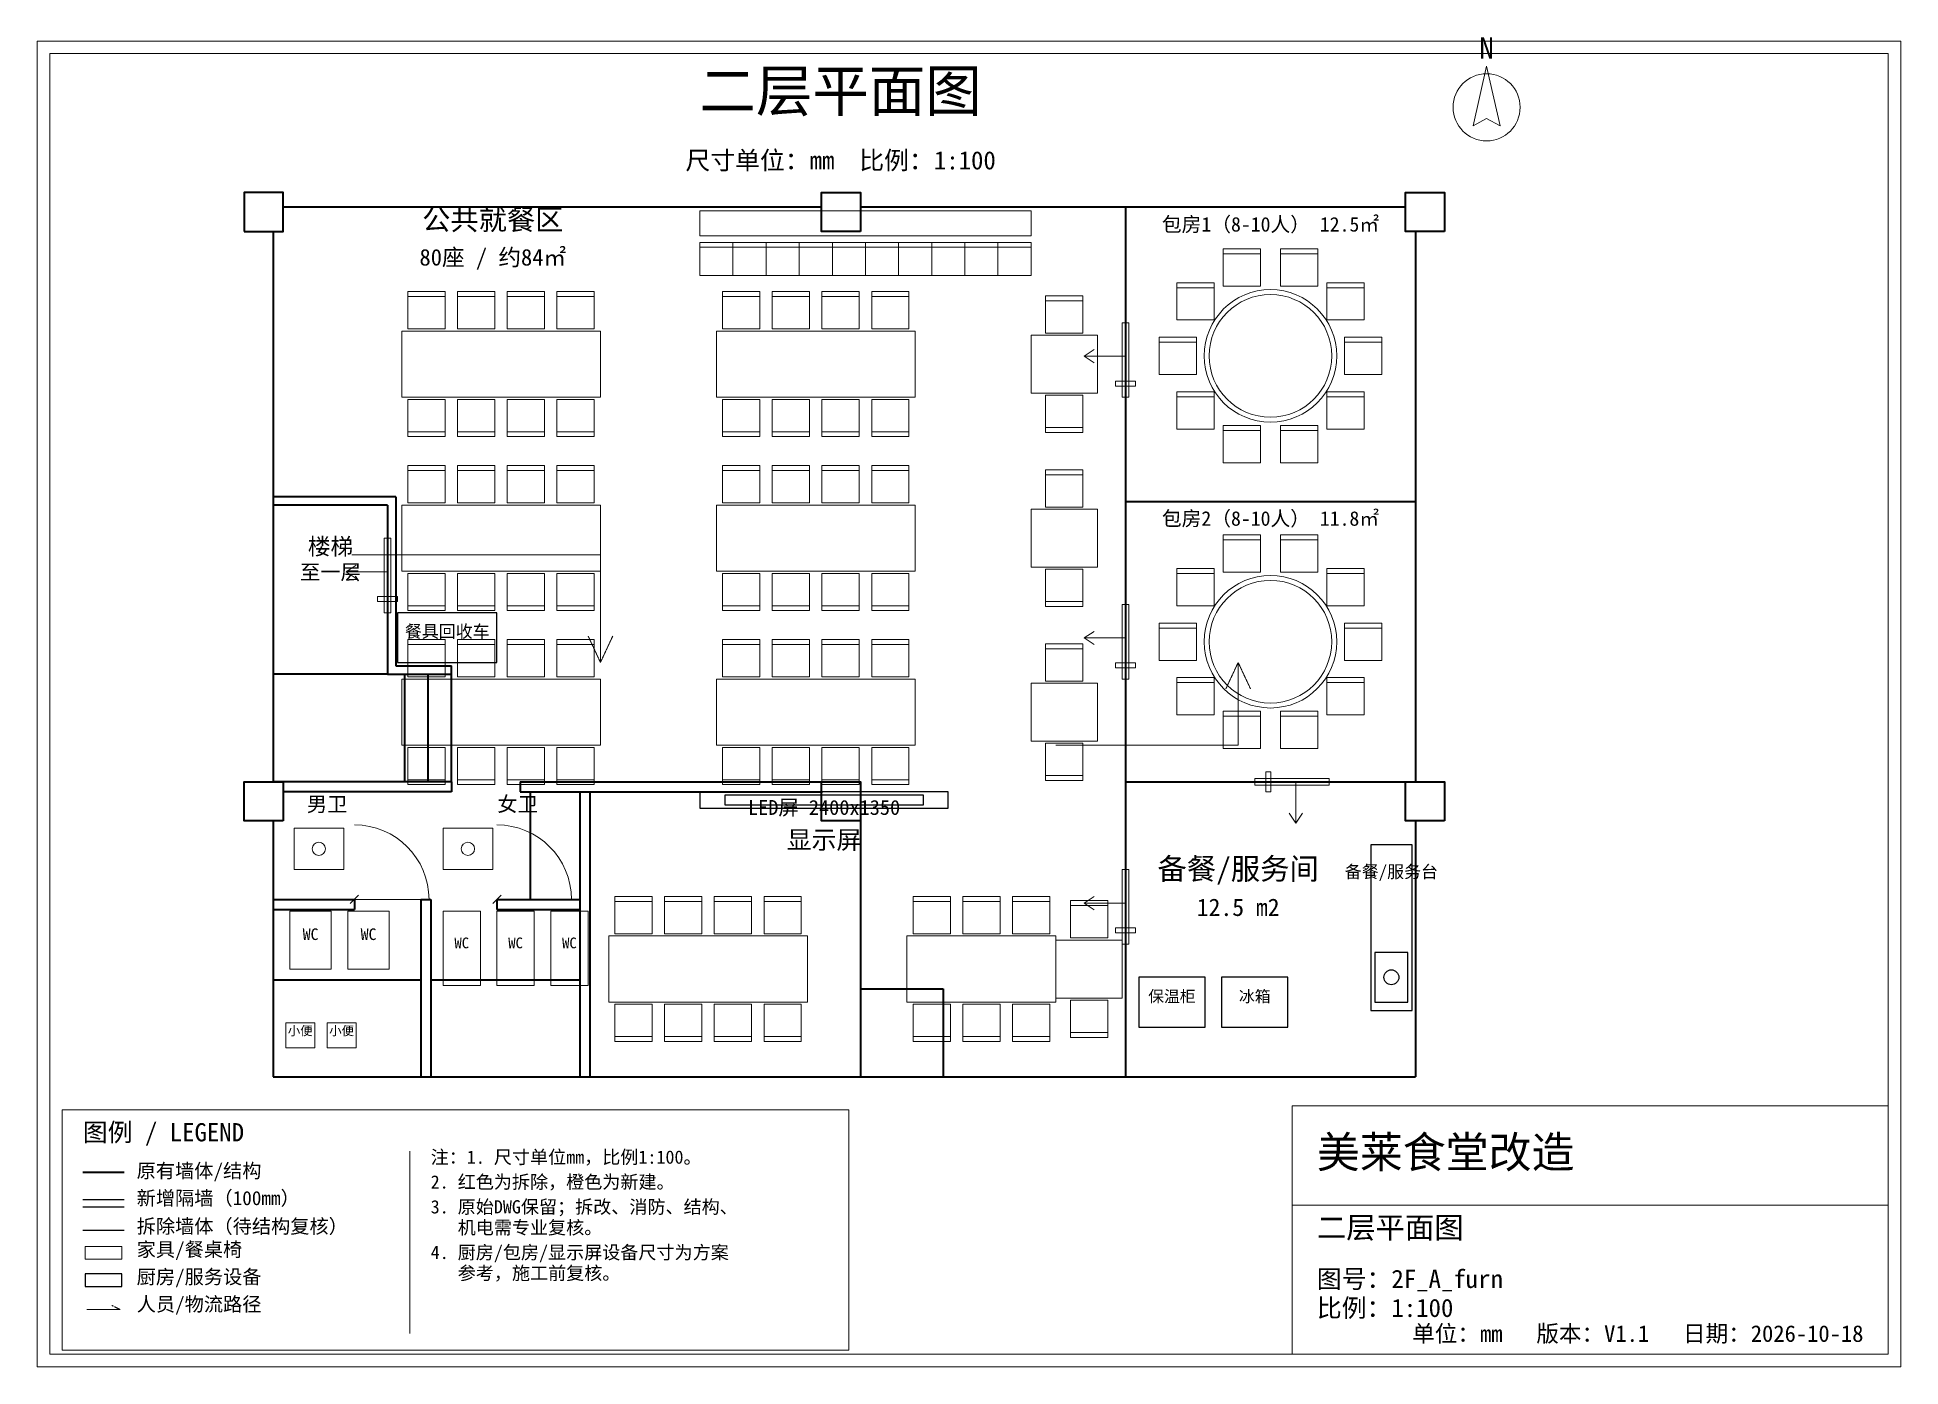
# Model space of a CAD drawing. Header units: millimetres. Extents: x -2500 to 20000, y -3500 to 12545.
import ezdxf
from ezdxf.enums import TextEntityAlignment as Align

# ---------------------------------------------------------------- set-up
doc = ezdxf.new("R2010")
doc.units = ezdxf.units.MM
doc.linetypes.add('DASHED', pattern=[1.524, 1.27, -0.254])
for name, color, linetype, lineweight in [('A-AREA', 5, 'Continuous', 18), ('A-DOOR', 3, 'Continuous', 18), ('A-FIXTURE', 5, 'Continuous', 18), ('A-FURN', 3, 'Continuous', 18), ('A-KITCHEN', 5, 'Continuous', 25), ('A-NOTE', 7, 'Continuous', 13), ('A-PATH', 6, 'DASHED', 18), ('A-SCREEN', 5, 'Continuous', 25), ('A-SERVING', 30, 'Continuous', 25), ('A-TEXT', 7, 'Continuous', 18), ('A-TITLE', 7, 'Continuous', 18), ('A-WALL-DEMO', 1, 'DASHED', 25), ('A-WALL-EXIST', 7, 'Continuous', 35), ('A-WALL-NEW', 30, 'Continuous', 25)]:
    doc.layers.add(name, color=color, linetype=linetype, lineweight=lineweight)
doc.styles.add('CN', font='simhei.ttf')

msp = doc.modelspace()

# ---------------------------------------------------------------- linework, layer by layer
at = {"layer": 'A-DOOR'}
for p, q in [((10140, 8695), (10260, 8775)), ((10640, 8695), (10140, 8695)), ((10140, 8695), (10260, 8615)), ((1230, 6095), (1350, 6175)), ((1730, 6095), (1230, 6095)), ((1230, 6095), (1350, 6015)), ((10140, 5295), (10260, 5375)), ((10640, 5295), (10140, 5295)), ((10140, 5295), (10260, 5215)), ((12695, 3560), (12695, 3060)), ((12695, 3060), (12615, 3180)), ((12695, 3060), (12775, 3180)), ((1280, 2090), (1380, 2190)), ((1330, 2140), (2230, 2140)), ((3000, 2090), (3100, 2190)), ((3050, 2140), (3950, 2140)), ((10140, 2095), (10260, 2175)), ((10640, 2095), (10140, 2095)), ((10140, 2095), (10260, 2015))]:
    msp.add_line(p, q, dxfattribs=at)
for points in [[(10600, 8200), (10680, 8200), (10680, 9100), (10600, 9100)], [(10520, 8335), (10760, 8335), (10760, 8395), (10520, 8395)], [(1690, 5600), (1770, 5600), (1770, 6500), (1690, 6500)], [(1610, 5735), (1850, 5735), (1850, 5795), (1610, 5795)], [(10600, 4800), (10680, 4800), (10680, 5700), (10600, 5700)], [(10520, 4935), (10760, 4935), (10760, 4995), (10520, 4995)], [(12200, 3520), (13100, 3520), (13100, 3600), (12200, 3600)], [(12335, 3440), (12395, 3440), (12395, 3680), (12335, 3680)], [(10600, 1600), (10680, 1600), (10680, 2500), (10600, 2500)], [(10520, 1735), (10760, 1735), (10760, 1795), (10520, 1795)]]:
    msp.add_lwpolyline(points, close=True, dxfattribs=at)
for centre in [(1330, 2140), (3050, 2140)]:
    msp.add_arc(centre, 900, 0, 90, dxfattribs=at)
at = {"layer": 'A-FIXTURE'}
for points in [[(600, 2500), (1200, 2500), (1200, 3000), (600, 3000)], [(2400, 2500), (3000, 2500), (3000, 3000), (2400, 3000)], [(550, 1300), (1050, 1300), (1050, 2000), (550, 2000)], [(1250, 1300), (1750, 1300), (1750, 2000), (1250, 2000)], [(2400, 1100), (2850, 1100), (2850, 2000), (2400, 2000)], [(3050, 1100), (3500, 1100), (3500, 2000), (3050, 2000)], [(3700, 1100), (4150, 1100), (4150, 2000), (3700, 2000)], [(500, 350), (850, 350), (850, 650), (500, 650)], [(1000, 350), (1350, 350), (1350, 650), (1000, 650)]]:
    msp.add_lwpolyline(points, close=True, dxfattribs=at)
for centre in [(900, 2750), (2700, 2750)]:
    msp.add_circle(centre, 80, dxfattribs=at)
at = {"layer": 'A-FURN'}
for p, q in [((5500, 10010), (5900, 10010)), ((5900, 10010), (6300, 10010)), ((6300, 10010), (6700, 10010)), ((6700, 10010), (7100, 10010)), ((7100, 10010), (7500, 10010)), ((7500, 10010), (7900, 10010)), ((7900, 10010), (8300, 10010)), ((8300, 10010), (8700, 10010)), ((8700, 10010), (9100, 10010)), ((9100, 10010), (9500, 10010)), ((11819, 9930), (12269, 9930)), ((12511, 9930), (12961, 9930)), ((11259, 9523), (11709, 9523)), ((13071, 9523), (13521, 9523)), ((1975, 9415), (2425, 9415)), ((2575, 9415), (3025, 9415)), ((3175, 9415), (3625, 9415)), ((3775, 9415), (4225, 9415)), ((5775, 9415), (6225, 9415)), ((6375, 9415), (6825, 9415)), ((6975, 9415), (7425, 9415)), ((7575, 9415), (8025, 9415)), ((9675, 9365), (10125, 9365)), ((11045, 8865), (11495, 8865)), ((13285, 8865), (13735, 8865)), ((11259, 8207), (11709, 8207)), ((13071, 8207), (13521, 8207)), ((1975, 7785), (2425, 7785)), ((2575, 7785), (3025, 7785)), ((3175, 7785), (3625, 7785)), ((3775, 7785), (4225, 7785)), ((5775, 7785), (6225, 7785)), ((6375, 7785), (6825, 7785)), ((6975, 7785), (7425, 7785)), ((7575, 7785), (8025, 7785)), ((9675, 7835), (10125, 7835)), ((11819, 7800), (12269, 7800)), ((12511, 7800), (12961, 7800)), ((1975, 7315), (2425, 7315)), ((2575, 7315), (3025, 7315)), ((3175, 7315), (3625, 7315)), ((3775, 7315), (4225, 7315)), ((5775, 7315), (6225, 7315)), ((6375, 7315), (6825, 7315)), ((6975, 7315), (7425, 7315)), ((7575, 7315), (8025, 7315)), ((9675, 7265), (10125, 7265)), ((11819, 6480), (12269, 6480)), ((12511, 6480), (12961, 6480)), ((11259, 6073), (11709, 6073)), ((13071, 6073), (13521, 6073)), ((1975, 5685), (2425, 5685)), ((2575, 5685), (3025, 5685)), ((3175, 5685), (3625, 5685)), ((3775, 5685), (4225, 5685)), ((5775, 5685), (6225, 5685)), ((6375, 5685), (6825, 5685)), ((6975, 5685), (7425, 5685)), ((7575, 5685), (8025, 5685)), ((9675, 5735), (10125, 5735)), ((11045, 5415), (11495, 5415)), ((13285, 5415), (13735, 5415)), ((1975, 5215), (2425, 5215)), ((2575, 5215), (3025, 5215)), ((3175, 5215), (3625, 5215)), ((3775, 5215), (4225, 5215)), ((5775, 5215), (6225, 5215)), ((6375, 5215), (6825, 5215)), ((6975, 5215), (7425, 5215)), ((7575, 5215), (8025, 5215)), ((9675, 5165), (10125, 5165)), ((11259, 4757), (11709, 4757)), ((13071, 4757), (13521, 4757)), ((11819, 4350), (12269, 4350)), ((12511, 4350), (12961, 4350)), ((9675, 3635), (10125, 3635)), ((1975, 3585), (2425, 3585)), ((2575, 3585), (3025, 3585)), ((3175, 3585), (3625, 3585)), ((3775, 3585), (4225, 3585)), ((5775, 3585), (6225, 3585)), ((6375, 3585), (6825, 3585)), ((6975, 3585), (7425, 3585)), ((7575, 3585), (8025, 3585)), ((4475, 2115), (4925, 2115)), ((5075, 2115), (5525, 2115)), ((5675, 2115), (6125, 2115)), ((6275, 2115), (6725, 2115)), ((8075, 2115), (8525, 2115)), ((8675, 2115), (9125, 2115)), ((9275, 2115), (9725, 2115)), ((9975, 2065), (10425, 2065)), ((4475, 485), (4925, 485)), ((5075, 485), (5525, 485)), ((5675, 485), (6125, 485)), ((6275, 485), (6725, 485)), ((8075, 485), (8525, 485)), ((8675, 485), (9125, 485)), ((9275, 485), (9725, 485)), ((9975, 535), (10425, 535))]:
    msp.add_line(p, q, dxfattribs=at)
for points in [[(5500, 10150), (9500, 10150), (9500, 10450), (5500, 10450)], [(5500, 9670), (5900, 9670), (5900, 10070), (5500, 10070)], [(5900, 9670), (6300, 9670), (6300, 10070), (5900, 10070)], [(6300, 9670), (6700, 9670), (6700, 10070), (6300, 10070)], [(6700, 9670), (7100, 9670), (7100, 10070), (6700, 10070)], [(7100, 9670), (7500, 9670), (7500, 10070), (7100, 10070)], [(7500, 9670), (7900, 9670), (7900, 10070), (7500, 10070)], [(7900, 9670), (8300, 9670), (8300, 10070), (7900, 10070)], [(8300, 9670), (8700, 9670), (8700, 10070), (8300, 10070)], [(8700, 9670), (9100, 9670), (9100, 10070), (8700, 10070)], [(9100, 9670), (9500, 9670), (9500, 10070), (9100, 10070)], [(11819, 9540), (12269, 9540), (12269, 9990), (11819, 9990)], [(12511, 9540), (12961, 9540), (12961, 9990), (12511, 9990)], [(1975, 9025), (2425, 9025), (2425, 9475), (1975, 9475)], [(2575, 9025), (3025, 9025), (3025, 9475), (2575, 9475)], [(3175, 9025), (3625, 9025), (3625, 9475), (3175, 9475)], [(3775, 9025), (4225, 9025), (4225, 9475), (3775, 9475)], [(5775, 9025), (6225, 9025), (6225, 9475), (5775, 9475)], [(6375, 9025), (6825, 9025), (6825, 9475), (6375, 9475)], [(6975, 9025), (7425, 9025), (7425, 9475), (6975, 9475)], [(7575, 9025), (8025, 9025), (8025, 9475), (7575, 9475)], [(11259, 9133), (11709, 9133), (11709, 9583), (11259, 9583)], [(13071, 9133), (13521, 9133), (13521, 9583), (13071, 9583)], [(9675, 8975), (10125, 8975), (10125, 9425), (9675, 9425)], [(1900, 8200), (4300, 8200), (4300, 9000), (1900, 9000)], [(5700, 8200), (8100, 8200), (8100, 9000), (5700, 9000)], [(9500, 8250), (10300, 8250), (10300, 8950), (9500, 8950)], [(11045, 8475), (11495, 8475), (11495, 8925), (11045, 8925)], [(13285, 8475), (13735, 8475), (13735, 8925), (13285, 8925)], [(1975, 7725), (2425, 7725), (2425, 8175), (1975, 8175)], [(2575, 7725), (3025, 7725), (3025, 8175), (2575, 8175)], [(3175, 7725), (3625, 7725), (3625, 8175), (3175, 8175)], [(3775, 7725), (4225, 7725), (4225, 8175), (3775, 8175)], [(5775, 7725), (6225, 7725), (6225, 8175), (5775, 8175)], [(6375, 7725), (6825, 7725), (6825, 8175), (6375, 8175)], [(6975, 7725), (7425, 7725), (7425, 8175), (6975, 8175)], [(7575, 7725), (8025, 7725), (8025, 8175), (7575, 8175)], [(9675, 7775), (10125, 7775), (10125, 8225), (9675, 8225)], [(11259, 7817), (11709, 7817), (11709, 8267), (11259, 8267)], [(13071, 7817), (13521, 7817), (13521, 8267), (13071, 8267)], [(11819, 7410), (12269, 7410), (12269, 7860), (11819, 7860)], [(12511, 7410), (12961, 7410), (12961, 7860), (12511, 7860)], [(1975, 6925), (2425, 6925), (2425, 7375), (1975, 7375)], [(2575, 6925), (3025, 6925), (3025, 7375), (2575, 7375)], [(3175, 6925), (3625, 6925), (3625, 7375), (3175, 7375)], [(3775, 6925), (4225, 6925), (4225, 7375), (3775, 7375)], [(5775, 6925), (6225, 6925), (6225, 7375), (5775, 7375)], [(6375, 6925), (6825, 6925), (6825, 7375), (6375, 7375)], [(6975, 6925), (7425, 6925), (7425, 7375), (6975, 7375)], [(7575, 6925), (8025, 6925), (8025, 7375), (7575, 7375)], [(9675, 6875), (10125, 6875), (10125, 7325), (9675, 7325)], [(1900, 6100), (4300, 6100), (4300, 6900), (1900, 6900)], [(5700, 6100), (8100, 6100), (8100, 6900), (5700, 6900)], [(9500, 6150), (10300, 6150), (10300, 6850), (9500, 6850)], [(11819, 6090), (12269, 6090), (12269, 6540), (11819, 6540)], [(12511, 6090), (12961, 6090), (12961, 6540), (12511, 6540)], [(1975, 5625), (2425, 5625), (2425, 6075), (1975, 6075)], [(2575, 5625), (3025, 5625), (3025, 6075), (2575, 6075)], [(3175, 5625), (3625, 5625), (3625, 6075), (3175, 6075)], [(3775, 5625), (4225, 5625), (4225, 6075), (3775, 6075)], [(5775, 5625), (6225, 5625), (6225, 6075), (5775, 6075)], [(6375, 5625), (6825, 5625), (6825, 6075), (6375, 6075)], [(6975, 5625), (7425, 5625), (7425, 6075), (6975, 6075)], [(7575, 5625), (8025, 5625), (8025, 6075), (7575, 6075)], [(9675, 5675), (10125, 5675), (10125, 6125), (9675, 6125)], [(11259, 5683), (11709, 5683), (11709, 6133), (11259, 6133)], [(13071, 5683), (13521, 5683), (13521, 6133), (13071, 6133)], [(11045, 5025), (11495, 5025), (11495, 5475), (11045, 5475)], [(13285, 5025), (13735, 5025), (13735, 5475), (13285, 5475)], [(1975, 4825), (2425, 4825), (2425, 5275), (1975, 5275)], [(2575, 4825), (3025, 4825), (3025, 5275), (2575, 5275)], [(3175, 4825), (3625, 4825), (3625, 5275), (3175, 5275)], [(3775, 4825), (4225, 4825), (4225, 5275), (3775, 5275)], [(5775, 4825), (6225, 4825), (6225, 5275), (5775, 5275)], [(6375, 4825), (6825, 4825), (6825, 5275), (6375, 5275)], [(6975, 4825), (7425, 4825), (7425, 5275), (6975, 5275)], [(7575, 4825), (8025, 4825), (8025, 5275), (7575, 5275)], [(9675, 4775), (10125, 4775), (10125, 5225), (9675, 5225)], [(1900, 4000), (4300, 4000), (4300, 4800), (1900, 4800)], [(5700, 4000), (8100, 4000), (8100, 4800), (5700, 4800)], [(9500, 4050), (10300, 4050), (10300, 4750), (9500, 4750)], [(11259, 4367), (11709, 4367), (11709, 4817), (11259, 4817)], [(13071, 4367), (13521, 4367), (13521, 4817), (13071, 4817)], [(11819, 3960), (12269, 3960), (12269, 4410), (11819, 4410)], [(12511, 3960), (12961, 3960), (12961, 4410), (12511, 4410)], [(1975, 3525), (2425, 3525), (2425, 3975), (1975, 3975)], [(2575, 3525), (3025, 3525), (3025, 3975), (2575, 3975)], [(3175, 3525), (3625, 3525), (3625, 3975), (3175, 3975)], [(3775, 3525), (4225, 3525), (4225, 3975), (3775, 3975)], [(5775, 3525), (6225, 3525), (6225, 3975), (5775, 3975)], [(6375, 3525), (6825, 3525), (6825, 3975), (6375, 3975)], [(6975, 3525), (7425, 3525), (7425, 3975), (6975, 3975)], [(7575, 3525), (8025, 3525), (8025, 3975), (7575, 3975)], [(9675, 3575), (10125, 3575), (10125, 4025), (9675, 4025)], [(4475, 1725), (4925, 1725), (4925, 2175), (4475, 2175)], [(5075, 1725), (5525, 1725), (5525, 2175), (5075, 2175)], [(5675, 1725), (6125, 1725), (6125, 2175), (5675, 2175)], [(6275, 1725), (6725, 1725), (6725, 2175), (6275, 2175)], [(8075, 1725), (8525, 1725), (8525, 2175), (8075, 2175)], [(8675, 1725), (9125, 1725), (9125, 2175), (8675, 2175)], [(9275, 1725), (9725, 1725), (9725, 2175), (9275, 2175)], [(9975, 1675), (10425, 1675), (10425, 2125), (9975, 2125)], [(4400, 900), (6800, 900), (6800, 1700), (4400, 1700)], [(8000, 900), (9800, 900), (9800, 1700), (8000, 1700)], [(9800, 950), (10600, 950), (10600, 1650), (9800, 1650)], [(9975, 475), (10425, 475), (10425, 925), (9975, 925)], [(4475, 425), (4925, 425), (4925, 875), (4475, 875)], [(5075, 425), (5525, 425), (5525, 875), (5075, 875)], [(5675, 425), (6125, 425), (6125, 875), (5675, 875)], [(6275, 425), (6725, 425), (6725, 875), (6275, 875)], [(8075, 425), (8525, 425), (8525, 875), (8075, 875)], [(8675, 425), (9125, 425), (9125, 875), (8675, 875)], [(9275, 425), (9725, 425), (9725, 875), (9275, 875)], [(-1920, -2200), (-1480, -2200), (-1480, -2050), (-1920, -2050)]]:
    msp.add_lwpolyline(points, close=True, dxfattribs=at)
for centre, radius in [((12390, 8700), 800), ((12390, 8700), 740), ((12390, 5250), 800), ((12390, 5250), 740)]:
    msp.add_circle(centre, radius, dxfattribs=at)
at = {"layer": 'A-KITCHEN'}
for points in [[(10800, 600), (11600, 600), (11600, 1200), (10800, 1200)], [(11800, 600), (12600, 600), (12600, 1200), (11800, 1200)], [(-1920, -2530), (-1480, -2530), (-1480, -2380), (-1920, -2380)]]:
    msp.add_lwpolyline(points, close=True, dxfattribs=at)
at = {"layer": 'A-PATH'}
for p, q in [((1300, 6300), (2600, 6300)), ((2600, 6300), (4300, 6300)), ((4300, 6300), (4300, 5000)), ((4300, 5000), (4152, 5317)), ((4300, 5000), (4448, 5317)), ((12000, 5000), (11852, 4683)), ((12000, 4000), (12000, 5000)), ((12000, 5000), (12148, 4683)), ((9800, 4000), (12000, 4000)), ((-1900, -2810), (-1500, -2810)), ((-1500, -2810), (-1600, -2760))]:
    msp.add_line(p, q, dxfattribs=at)
at = {"layer": 'A-SCREEN'}
msp.add_lwpolyline([(5800, 3280), (8200, 3280), (8200, 3400), (5800, 3400)], close=True, dxfattribs=at)
at = {"layer": 'A-SERVING'}
for points in [[(1850, 5000), (3050, 5000), (3050, 5600), (1850, 5600)], [(13600, 800), (14100, 800), (14100, 2800), (13600, 2800)], [(13650, 900), (14050, 900), (14050, 1500), (13650, 1500)]]:
    msp.add_lwpolyline(points, close=True, dxfattribs=at)
msp.add_circle((13850, 1200), 90, dxfattribs=at)
at = {"layer": 'A-TITLE'}
for p, q in [((2000, -3100), (2000, -900)), ((12650, -1550), (19850, -1550))]:
    msp.add_line(p, q, dxfattribs=at)
for points in [[(-2500, -3500), (20000, -3500), (20000, 12500), (-2500, 12500)], [(-2350, -3350), (19850, -3350), (19850, 12350), (-2350, 12350)], [(15000, 12195), (14838, 11475), (15000, 11565), (15162, 11475)], [(-2200, -3300), (7300, -3300), (7300, -400), (-2200, -400)], [(12650, -3350), (19850, -3350), (19850, -350), (12650, -350)]]:
    msp.add_lwpolyline(points, close=True, dxfattribs=at)
msp.add_circle((15000, 11700), 405, dxfattribs=at)
at = {"layer": 'A-WALL-DEMO'}
msp.add_line((-1950, -1850), (-1450, -1850), dxfattribs=at)
at = {"layer": 'A-WALL-EXIST'}
for p, q in [((470, 10500), (6970, 10500)), ((7440, 10500), (14020, 10500)), ((10640, 10500), (10640, 0)), ((350, 10200), (350, 3560)), ((14140, 10200), (14140, 3560)), ((1830, 7000), (350, 7000)), ((1830, 7000), (1830, 4960)), ((1730, 6900), (350, 6900)), ((1730, 6900), (1730, 4860)), ((14140, 6938), (10640, 6938)), ((1830, 4960), (2500, 4960)), ((2500, 4860), (2500, 4960)), ((1730, 4860), (350, 4860)), ((1730, 4860), (2500, 4860)), ((1940, 3560), (1940, 4860)), ((2220, 3560), (2220, 4860)), ((2500, 3560), (2500, 4860)), ((2500, 3560), (350, 3560)), ((2500, 3440), (470, 3440)), ((2500, 3560), (2500, 3440)), ((3330, 3560), (6980, 3560)), ((3330, 3560), (3330, 3440)), ((3330, 3440), (6980, 3440)), ((3450, 3440), (3450, 2140)), ((4050, 3440), (4050, 0)), ((4170, 3440), (4170, 0)), ((7440, 3560), (7440, 0)), ((10640, 3560), (14490, 3560)), ((350, 3090), (350, 0)), ((14140, 3090), (14140, 0)), ((350, 2140), (1330, 2140)), ((1330, 2140), (1330, 2020)), ((2130, 2140), (2250, 2140)), ((2130, 2140), (2130, 0)), ((2250, 2140), (2250, 0)), ((3050, 2140), (3050, 2020)), ((3050, 2140), (4050, 2140)), ((350, 2020), (1330, 2020)), ((3050, 2020), (4050, 2020)), ((350, 1170), (2130, 1170)), ((2250, 1170), (4050, 1170)), ((7440, 1060), (8440, 1060)), ((8440, 1060), (8440, 0)), ((350, 0), (14140, 0)), ((-1950, -1150), (-1450, -1150))]:
    msp.add_line(p, q, dxfattribs=at)
for points in [[(0, 10200), (470, 10200), (470, 10670), (0, 10670)], [(7440, 10200), (6970, 10200), (6970, 10670), (7440, 10670)], [(14490, 10200), (14020, 10200), (14020, 10670), (14490, 10670)], [(470, 3090), (0, 3090), (0, 3560), (470, 3560)], [(7440, 3090), (6970, 3090), (6970, 3560), (7440, 3560)], [(14490, 3090), (14020, 3090), (14020, 3560), (14490, 3560)]]:
    msp.add_lwpolyline(points, close=True, dxfattribs=at)
at = {"layer": 'A-WALL-NEW'}
for p, q in [((-1950, -1480), (-1450, -1480)), ((-1950, -1570), (-1450, -1570))]:
    msp.add_line(p, q, dxfattribs=at)
msp.add_lwpolyline([(5500, 3240), (8500, 3240), (8500, 3440), (5500, 3440)], close=True, dxfattribs=at)

# ---------------------------------------------------------------- texts
at = {"layer": 'A-AREA', "style": 'CN'}
for s, height, p in [('公共就餐区', 250, (3000, 10220)), ('包房1（8-10人） 12.5㎡', 175, (12390, 10200)), ('80座 / 约84㎡', 200, (3000, 9790)), ('包房2（8-10人） 11.8㎡', 175, (12390, 6650)), ('男卫', 180, (1000, 3200)), ('女卫', 180, (3300, 3200)), ('备餐/服务间', 260, (12000, 2380)), ('12.5 m2', 210, (12000, 1940))]:
    msp.add_text(s, height=height, dxfattribs=at).set_placement(p, align=Align.CENTER)
at = {"layer": 'A-FIXTURE', "style": 'CN'}
for s, height, p in [('WC', 140, (800, 1650)), ('WC', 140, (1500, 1650)), ('WC', 130, (2625, 1550)), ('WC', 130, (3275, 1550)), ('WC', 130, (3925, 1550)), ('小便', 110, (675, 500)), ('小便', 110, (1175, 500))]:
    msp.add_text(s, height=height, dxfattribs=at).set_placement(p, align=Align.CENTER)
at = {"layer": 'A-KITCHEN', "style": 'CN'}
for s, p in [('保温柜', (11200, 900)), ('冰箱', (12200, 900))]:
    msp.add_text(s, height=140, dxfattribs=at).set_placement(p, align=Align.CENTER)
at = {"layer": 'A-NOTE', "style": 'CN'}
for s, height, p in [('尺寸单位：mm  比例：1:100', 220, (7200, 10950)), ('至一层', 180, (1040, 6000))]:
    msp.add_text(s, height=height, dxfattribs=at).set_placement(p, align=Align.CENTER)
for s, height, p in [('注：1. 尺寸单位mm，比例1:100。', 160, (2250, -1050)), ('原有墙体/结构', 170, (-1300, -1220)), ('2. 红色为拆除，橙色为新建。', 160, (2250, -1350)), ('新增隔墙（100mm）', 170, (-1300, -1550)), ('3. 原始DWG保留；拆改、消防、结构、', 160, (2250, -1650)), ('拆除墙体（待结构复核）', 170, (-1300, -1890)), ('   机电需专业复核。', 160, (2250, -1900)), ('家具/餐桌椅', 170, (-1300, -2170)), ('4. 厨房/包房/显示屏设备尺寸为方案', 160, (2250, -2200)), ('厨房/服务设备', 170, (-1300, -2500)), ('   参考，施工前复核。', 160, (2250, -2450)), ('人员/物流路径', 170, (-1300, -2830))]:
    msp.add_text(s, height=height, dxfattribs=at).set_placement(p)
at = {"layer": 'A-SCREEN', "style": 'CN'}
for s, height, p in [('LED屏 2400x1350', 180, (7000, 3160)), ('显示屏', 220, (7000, 2750))]:
    msp.add_text(s, height=height, dxfattribs=at).set_placement(p, align=Align.CENTER)
at = {"layer": 'A-SERVING', "style": 'CN'}
for s, p in [('餐具回收车', (2450, 5300)), ('备餐/服务台', (13850, 2400))]:
    msp.add_text(s, height=150, dxfattribs=at).set_placement(p, align=Align.CENTER)
at = {"layer": 'A-TEXT', "style": 'CN'}
for s, height, p in [('二层平面图', 500, (7200, 11650)), ('楼梯', 200, (1040, 6300))]:
    msp.add_text(s, height=height, dxfattribs=at).set_placement(p, align=Align.CENTER)
at = {"layer": 'A-TITLE', "style": 'CN'}
msp.add_text('N', height=260, dxfattribs=at).set_placement((15000, 12285), align=Align.CENTER)
for s, height, p in [('图例 / LEGEND', 220, (-1950, -780)), ('美莱食堂改造', 380, (12950, -1100)), ('二层平面图', 260, (12950, -1950)), ('图号：2F_A_furn', 220, (12950, -2550)), ('比例：1:100', 220, (12950, -2900))]:
    msp.add_text(s, height=height, dxfattribs=at).set_placement(p)
msp.add_text('单位：mm   版本：V1.1   日期：2026-10-18', height=200, dxfattribs=at).set_placement((19550, -3200), align=Align.RIGHT)

doc.saveas('drawing.dxf')
